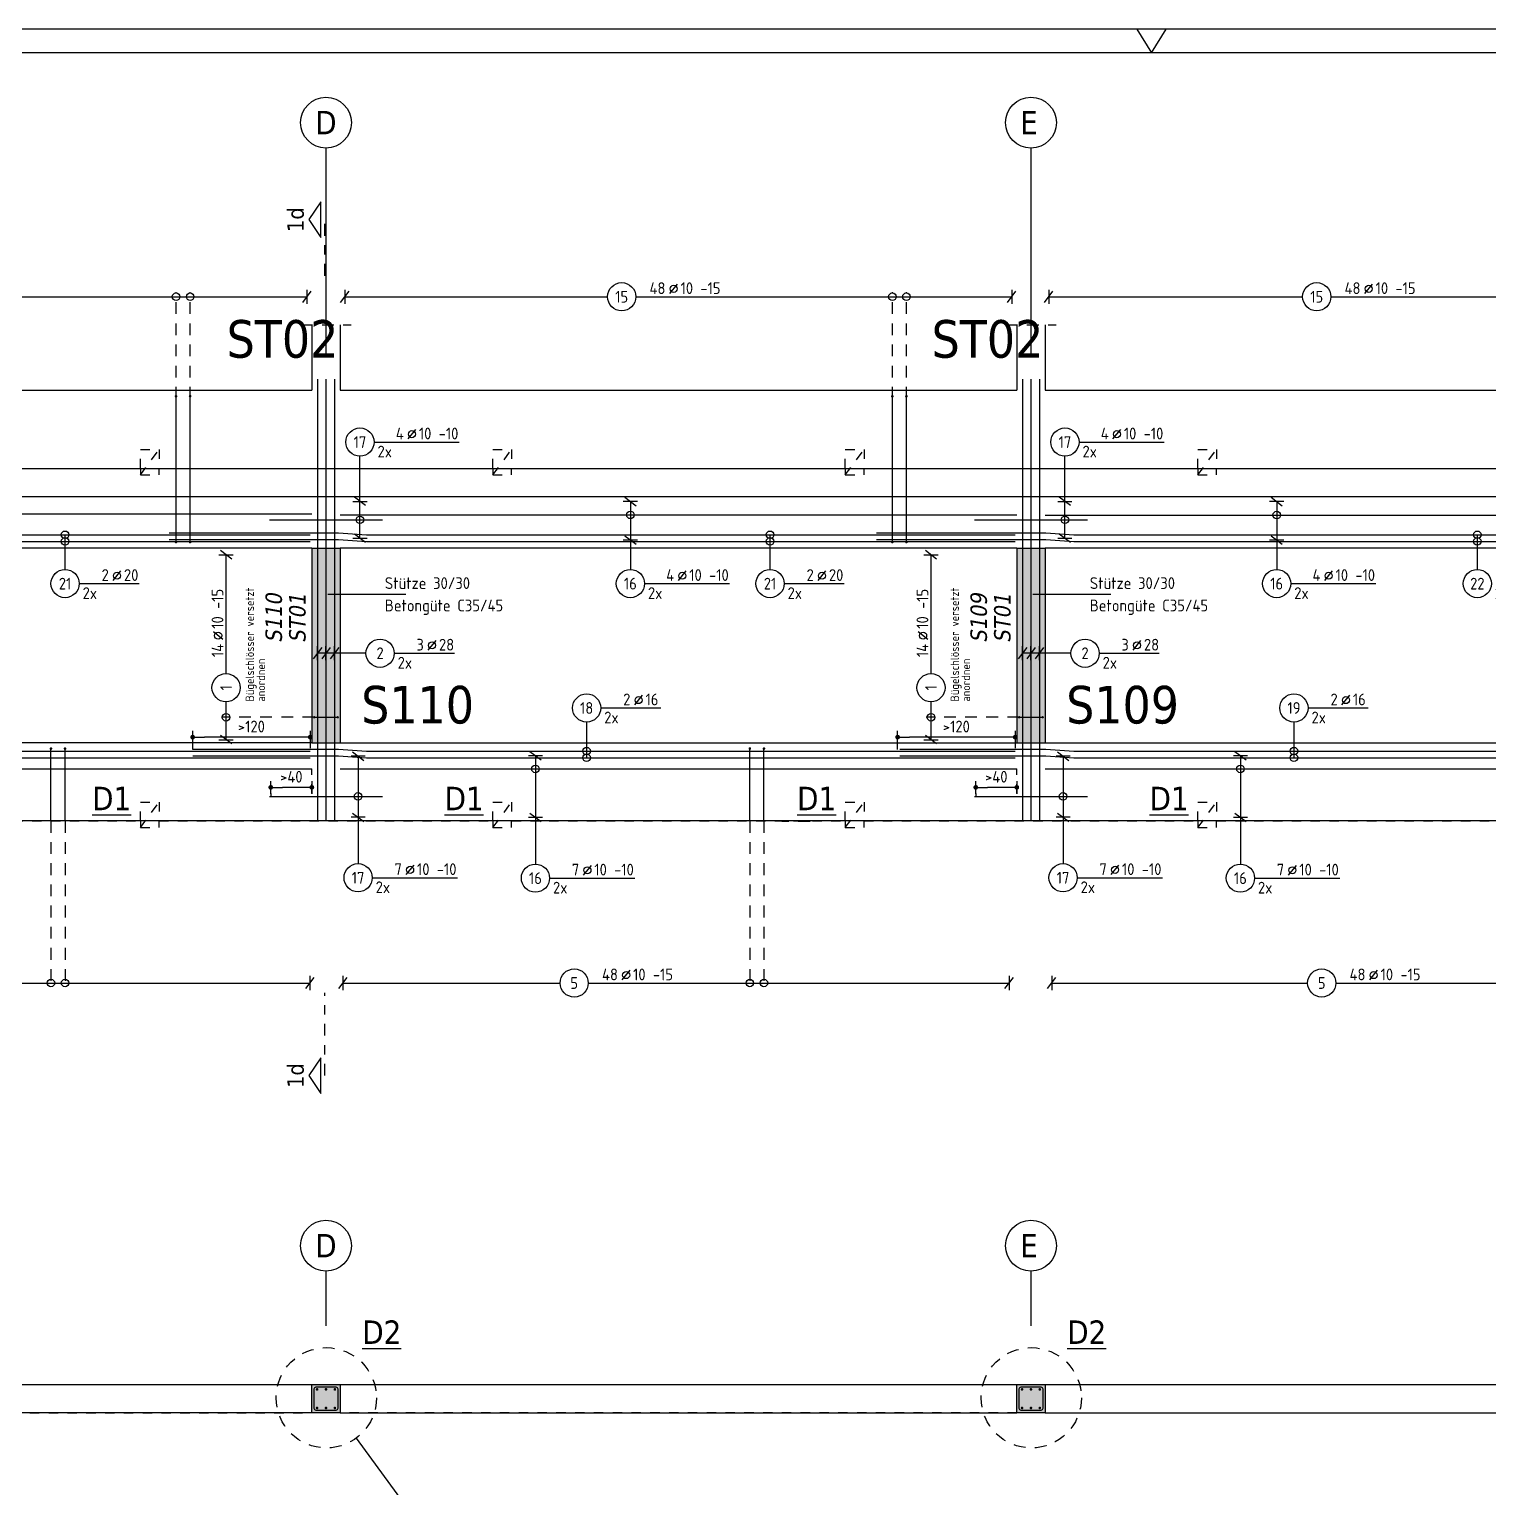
# Model space of a CAD drawing. Extents: x 40 to 135.7, y -30.7 to 15.6.
# Drawn here: x 57.74 to 73.27, y -4.82 to 10.69 of the extents above; entities that cross this region are included whole.
import ezdxf
from ezdxf.enums import TextEntityAlignment as Align

# ---------------------------------------------------------------- set-up
doc = ezdxf.new("R2010")
doc.units = 0
doc.header["$LTSCALE"] = 0.5
for name, pattern in [('AUSGEZOGEN', [1000.01, 1000, 0.01]), ('DASHDOTSMALL', [1.05, 0.5, -0.25, 0.05, -0.25]), ('DOT', [0.175, 0.05, -0.125]), ('HIDDEN', [0.375, 0.25, -0.125]), ('HIDDEN4', [0.12, 0.02, -0.1]), ('PUNKT', [0.175, 0.05, -0.125]), ('STRICHPUNKT2', [0.55, 0.25, -0.125, 0.05, -0.125]), ('VERDECKT', [0.375, 0.25, -0.125])]:
    doc.linetypes.add(name, pattern=pattern)
for name, color, linetype in [('ACHSEN', 7, 'Continuous'), ('AFU', 7, 'Continuous'), ('BETON', 7, 'Continuous'), ('Brüstung EG', 7, 'Continuous'), ('DETAIL', 7, 'Continuous'), ('DRUEBER', 7, 'Continuous'), ('EG', 7, 'Continuous'), ('grau_dunkel', 7, 'Continuous'), ('grau_mittel', 7, 'Continuous'), ('HILFE', 7, 'Continuous'), ('MASSE', 7, 'Continuous'), ('OBJEKT', 7, 'Continuous'), ('RAHMEN', 7, 'Continuous'), ('RND', 7, 'Continuous'), ('SCHNITTE', 7, 'Continuous'), ('SFP_Achsen', 7, 'Continuous'), ('TEXT', 7, 'Continuous'), ('VERDECKT', 7, 'Continuous')]:
    doc.layers.add(name, color=color, linetype=linetype)
doc.layers.add('NOPLOT', color=7, linetype='Continuous', plot=False)
doc.styles.add('helv', font='tahoma.ttf')
doc.styles.add('txt', font='isocp.shx')
doc.linetypes.add('AFU_50K', pattern='A,0.15,["/",Standard,S=0.2,R=0,X=-0.01,Y=-0.1],0.07,["/",Standard,S=0.2,R=0,X=-0.01,Y=-0.1],0.15', length=0.37)
doc.linetypes.add('AFU_50L', pattern='A,0.75,["/",Standard,S=0.2,R=0,X=-0.01,Y=-0.1],0.07,["/",Standard,S=0.2,R=0,X=-0.01,Y=-0.1],0.75', length=1.57)
doc.dimstyles.new('DOT_I', dxfattribs={"dimscale": 0.5, "dimtxt": 0.25, "dimasz": 0.25, "dimexe": 0.1, "dimexo": 0.3, "dimgap": 0.1, "dimtad": 1, "dimdec": 3, "dimzin": 3, "dimtxsty": 'txt', "dimblk": 'DOT', "dimblk1": 'DOT', "dimblk2": 'DOT', "dimsah": 1, "dimcen": 0.1, "dimse1": 1, "dimse2": 1, "dimazin": 0, "dimtfac": 1, "dimtdec": 4, "dimtix": 1, "dimtmove": 2, "dimatfit": 3, "dimfxl": 0, "dimtvp": 1, "dimtolj": 1, "dimtzin": 0, "dimarcsym": 0})

# ---------------------------------------------------------------- blocks, each defined once
blk = doc.blocks.new('A1-57-0')
at = {"layer": 'RAHMEN'}
blk.add_line((137.9, 59.4), (0, 59.4), dxfattribs=at)
at = {"layer": 'RAHMEN', "color": 7, "linetype": 'Continuous'}
for p, q in [((59.14, 59.4), (59.45, 58.9)), ((59.45, 58.9), (59.76, 59.4))]:
    blk.add_line(p, q, dxfattribs=at)
at = {"layer": 'RAHMEN', "color": 5}
blk.add_line((137.4, 58.9), (2, 58.9), dxfattribs=at)
blk = doc.blocks.new('lei_gre')
at = {"layer": 'RND', "color": 7, "linetype": 'Continuous'}
for p, q in [((-0.09, -0.12), (0.09, 0.12)), ((0, 0.15), (0, -0.15))]:
    blk.add_line(p, q, dxfattribs=at)
blk = doc.blocks.new('RND_LEI')
at = {"layer": 'RND', "color": 7, "linetype": 'Continuous'}
blk.add_line((1.022, 0.066), (1.19, 0.27), dxfattribs=at)
for centre, radius in [((0, 0), 0.3), ((1.106, 0.168), 0.075)]:
    blk.add_circle(centre, radius, dxfattribs=at)
at = {"layer": 'RND', "color": 7, "linetype": 'Continuous', "style": 'txt'}
blk.add_attdef('POSL', text='', height=0.25, dxfattribs=at).set_placement((0, 0), align=Align.MIDDLE)
blk.add_attdef('ANZ', text='', height=0.25, dxfattribs=at).set_placement((0.931, 0.057), align=Align.RIGHT)
for tag, p in [('DUM', (1.253, 0.057)), ('ABSTD', (1.674, 0.057)), ('POSTXT', (0.374, -0.327))]:
    blk.add_attdef(tag, p, '', height=0.25, dxfattribs=at)
blk = doc.blocks.new('DOT')
at = {"layer": 'MASSE', "color": 7, "linetype": 'Continuous'}
for p, q in [((0, 0), (-1, 0)), ((0, 0.54), (0, -0.54))]:
    blk.add_line(p, q, dxfattribs=at)
at = {"layer": 'MASSE', "color": 7, "linetype": 'Continuous', "const_width": 0.2}
blk.add_lwpolyline([(-0.1, 0, 1), (0.1, 0, 1)], format="xyb", close=True, dxfattribs=at)
blk = doc.blocks.new('*D40')
at = {"layer": 'DEFPOINTS', "color": 0, "linetype": 'AUSGEZOGEN', "transparency": 16777216}
for p in [(60.311, 2.627), (60.311, 2.627), (60.748, 2.627)]:
    blk.add_point(p, dxfattribs=at)
at = {"layer": 'MASSE', "color": 0, "linetype": 'AUSGEZOGEN', "lineweight": -2, "transparency": 16777216}
blk.add_line((60.623, 2.627), (60.436, 2.627), dxfattribs=at)
at = {"layer": 'MASSE', "color": 0, "linetype": 'AUSGEZOGEN', "lineweight": -2, "transparency": 16777216, "xscale": 0.125, "yscale": 0.125, "zscale": 0.125, "rotation": 180}
blk.add_blockref('DOT', (60.311, 2.627), dxfattribs=at)
at = {"layer": 'MASSE', "color": 0, "linetype": 'AUSGEZOGEN', "lineweight": -2, "transparency": 16777216, "xscale": 0.125, "yscale": 0.125, "zscale": 0.125}
blk.add_blockref('DOT', (60.748, 2.627), dxfattribs=at)
at = {"layer": 'MASSE', "color": 0, "linetype": 'AUSGEZOGEN', "transparency": 16777216, "insert": (60.53, 2.74), "char_height": 0.125, "attachment_point": 5, "style": 'txt'}
blk.add_mtext('\\A1;>40', dxfattribs=at)
blk = doc.blocks.new('*D41')
at = {"layer": 'DEFPOINTS', "color": 0, "linetype": 'AUSGEZOGEN', "transparency": 16777216}
for p in [(67.811, 2.627), (67.811, 2.627), (68.248, 2.627)]:
    blk.add_point(p, dxfattribs=at)
at = {"layer": 'MASSE', "color": 0, "linetype": 'AUSGEZOGEN', "lineweight": -2, "transparency": 16777216}
blk.add_line((68.123, 2.627), (67.936, 2.627), dxfattribs=at)
at = {"layer": 'MASSE', "color": 0, "linetype": 'AUSGEZOGEN', "lineweight": -2, "transparency": 16777216, "xscale": 0.125, "yscale": 0.125, "zscale": 0.125, "rotation": 180}
blk.add_blockref('DOT', (67.811, 2.627), dxfattribs=at)
at = {"layer": 'MASSE', "color": 0, "linetype": 'AUSGEZOGEN', "lineweight": -2, "transparency": 16777216, "xscale": 0.125, "yscale": 0.125, "zscale": 0.125}
blk.add_blockref('DOT', (68.248, 2.627), dxfattribs=at)
at = {"layer": 'MASSE', "color": 0, "linetype": 'AUSGEZOGEN', "transparency": 16777216, "insert": (68.03, 2.74), "char_height": 0.125, "attachment_point": 5, "style": 'txt'}
blk.add_mtext('\\A1;>40', dxfattribs=at)
blk = doc.blocks.new('*D47')
at = {"layer": 'DEFPOINTS', "color": 0, "linetype": 'AUSGEZOGEN', "transparency": 16777216}
for p in [(59.48, 3.161), (59.48, 3.161), (60.73, 3.165)]:
    blk.add_point(p, dxfattribs=at)
at = {"layer": 'MASSE', "color": 0, "linetype": 'AUSGEZOGEN', "lineweight": -2, "transparency": 16777216}
blk.add_line((60.605, 3.161), (59.605, 3.161), dxfattribs=at)
at = {"layer": 'MASSE', "color": 0, "linetype": 'AUSGEZOGEN', "lineweight": -2, "transparency": 16777216, "xscale": 0.125, "yscale": 0.125, "zscale": 0.125, "rotation": 180}
blk.add_blockref('DOT', (59.48, 3.161), dxfattribs=at)
at = {"layer": 'MASSE', "color": 0, "linetype": 'AUSGEZOGEN', "lineweight": -2, "transparency": 16777216, "xscale": 0.125, "yscale": 0.125, "zscale": 0.125}
blk.add_blockref('DOT', (60.73, 3.161), dxfattribs=at)
at = {"layer": 'MASSE', "color": 0, "linetype": 'AUSGEZOGEN', "transparency": 16777216, "insert": (60.105, 3.274), "char_height": 0.125, "attachment_point": 5, "style": 'txt'}
blk.add_mtext('\\A1;>120', dxfattribs=at)
blk = doc.blocks.new('*D48')
at = {"layer": 'DEFPOINTS', "color": 0, "linetype": 'AUSGEZOGEN', "transparency": 16777216}
for p in [(66.98, 3.161), (66.98, 3.161), (68.23, 3.165)]:
    blk.add_point(p, dxfattribs=at)
at = {"layer": 'MASSE', "color": 0, "linetype": 'AUSGEZOGEN', "lineweight": -2, "transparency": 16777216}
blk.add_line((68.105, 3.161), (67.105, 3.161), dxfattribs=at)
at = {"layer": 'MASSE', "color": 0, "linetype": 'AUSGEZOGEN', "lineweight": -2, "transparency": 16777216, "xscale": 0.125, "yscale": 0.125, "zscale": 0.125, "rotation": 180}
blk.add_blockref('DOT', (66.98, 3.161), dxfattribs=at)
at = {"layer": 'MASSE', "color": 0, "linetype": 'AUSGEZOGEN', "lineweight": -2, "transparency": 16777216, "xscale": 0.125, "yscale": 0.125, "zscale": 0.125}
blk.add_blockref('DOT', (68.23, 3.161), dxfattribs=at)
at = {"layer": 'MASSE', "color": 0, "linetype": 'AUSGEZOGEN', "transparency": 16777216, "insert": (67.605, 3.274), "char_height": 0.125, "attachment_point": 5, "style": 'txt'}
blk.add_mtext('\\A1;>120', dxfattribs=at)
blk = doc.blocks.new('SCHN-2')
at = {"layer": 'SCHNITTE', "color": 6, "linetype": 'Continuous'}
blk.add_lwpolyline([(0.378, 0.088), (0, 0.34), (-0.378, 0.088)], close=True, dxfattribs=at)
at = {"layer": 'SCHNITTE', "color": 1, "linetype": 'DASHDOTSMALL', "style": 'helv'}
blk.add_attdef('SCHN-2', text='', height=0.35, dxfattribs=at).set_placement((0, 0.45), align=Align.CENTER)

msp = doc.modelspace()

# ---------------------------------------------------------------- hatches: boundary and pattern name
at = {"layer": 'EG', "linetype": 'AUSGEZOGEN'}
h = msp.add_hatch(dxfattribs=at)
h.set_pattern_fill('DOTS', scale=0.8, double=1)
h.set_pattern_definition([(0, (-35.286567, 336.182984), (0.025, 0.05), [0, -0.05])])
h.paths.add_polyline_path([(53.5484, -4.0236), (53.5484, -3.7236), (53.2484, -3.7236), (53.2484, -4.0236)])
h.paths.add_polyline_path([(60.7484, -3.7236), (60.7484, -4.0236), (61.0484, -4.0236), (61.0484, -3.7236)])
h.paths.add_polyline_path([(68.5484, -4.0236), (68.5484, -3.7236), (68.2484, -3.7236), (68.2484, -4.0236)])
h.paths.add_polyline_path([(43.3734, -4.6035), (43.5334, -4.6035), (43.5334, -4.0236), (47.0234, -4.0236), (47.0234, -4.6035), (47.2734, -4.6035), (47.2734, -4.0236), (49.5234, -4.0236), (49.5234, -4.6035), (49.7734, -4.6035), (49.7734, -3.7236), (43.3734, -3.7236)])
h.paths.add_polyline_path([(81.9984, -4.6035), (82.2984, -4.6035), (82.2984, -3.7236), (75.7734, -3.7236), (75.7734, -4.6035), (76.0234, -4.6035), (76.0234, -4.0236), (78.2734, -4.0236), (78.2734, -4.6035), (78.5234, -4.6035), (78.5234, -4.0236), (81.9984, -4.0236)])
at = {"layer": 'grau_dunkel'}
for points in [[(61.0484, 5.1694), (60.7484, 5.1694), (60.7484, 3.0994), (61.0484, 3.0994)], [(68.5484, 5.1694), (68.2484, 5.1694), (68.2484, 3.0994), (68.5484, 3.0994)]]:
    msp.add_hatch(color=21, dxfattribs=at).paths.add_polyline_path(points)

# ---------------------------------------------------------------- linework, layer by layer
at = {"layer": 'ACHSEN', "color": 140, "linetype": 'AUSGEZOGEN'}
for p, q in [((60.8984, 9.4248), (60.8984, 7.238)), ((68.3984, 9.4248), (68.3984, 7.238)), ((60.8984, -2.5174), (60.8984, -3.0993)), ((68.3984, -2.5174), (68.3984, -3.0993))]:
    msp.add_line(p, q, dxfattribs=at)
at = {"layer": 'AFU', "color": 8, "linetype": 'AFU_50L'}
for p, q in [((47.0234, 6.0194), (78.5234, 6.0194)), ((47.0234, 5.7194), (78.5234, 5.7194)), ((76.0234, 2.2694), (49.5234, 2.2694))]:
    msp.add_line(p, q, dxfattribs=at)
at = {"layer": 'AFU', "color": 8, "linetype": 'AFU_50K'}
for p, q in [((60.7484, 5.1694), (61.0484, 5.1694)), ((68.2484, 5.1694), (68.5484, 5.1694)), ((60.7484, 3.0994), (61.0484, 3.0994)), ((60.7484, 3.0994), (61.0484, 3.0994)), ((68.2484, 3.0994), (68.5484, 3.0994)), ((68.2484, 3.0994), (68.5484, 3.0994))]:
    msp.add_line(p, q, dxfattribs=at)
at = {"layer": 'BETON', "color": 6, "linetype": 'AUSGEZOGEN'}
for p, q in [((60.7484, 7.5439), (60.7484, 6.8494)), ((61.0484, 7.5439), (61.0484, 6.8494)), ((68.2484, 7.5439), (68.2484, 6.8494)), ((68.5484, 7.5439), (68.5484, 6.8494)), ((53.5484, 6.8494), (60.7484, 6.8494)), ((61.0484, 6.8494), (68.2484, 6.8494)), ((68.5484, 6.8494), (75.7734, 6.8494)), ((60.7484, 5.1694), (53.5484, 5.1694)), ((60.7484, 5.1694), (60.7484, 3.0994)), ((61.0484, 5.1694), (61.0484, 3.0994)), ((68.2484, 5.1694), (61.0484, 5.1694)), ((68.2484, 5.1694), (68.2484, 3.0994)), ((68.5484, 5.1694), (68.5484, 3.0994)), ((75.7734, 5.1694), (68.5484, 5.1694)), ((60.7484, 3.0994), (53.5484, 3.0994)), ((61.0484, 3.0994), (68.2484, 3.0994)), ((68.5484, 3.0994), (75.7734, 3.0994))]:
    msp.add_line(p, q, dxfattribs=at)
at = {"layer": 'BETON', "color": 6, "linetype": 'AUSGEZOGEN', "lineweight": -2}
for points in [[(60.7484, -3.7236), (61.0484, -3.7236), (61.0484, -4.0236), (60.7484, -4.0236)], [(68.2484, -3.7236), (68.5484, -3.7236), (68.5484, -4.0236), (68.2484, -4.0236)]]:
    msp.add_lwpolyline(points, close=True, dxfattribs=at)
at = {"layer": 'Brüstung EG', "color": 102, "linetype": 'DOT'}
for p, q in [((53.5484, -3.7236), (60.7484, -3.7236)), ((61.0484, -3.7236), (68.2484, -3.7236)), ((68.5484, -3.7236), (75.7734, -3.7236)), ((53.5484, -4.0236), (60.7484, -4.0236)), ((68.2484, -4.0236), (61.0484, -4.0236)), ((68.5484, -4.0236), (75.7734, -4.0236))]:
    msp.add_line(p, q, dxfattribs=at)
at = {"layer": 'DETAIL', "color": 102, "linetype": 'VERDECKT'}
for centre in [(60.9018, -3.8643), (68.4018, -3.8643)]:
    msp.add_circle(centre, 0.5334, dxfattribs=at)
at = {"layer": 'DRUEBER', "color": 7, "linetype": 'DOT'}
for p, q in [((58.9234, 6.0194), (58.9234, 6.2194)), ((58.9234, 6.2194), (59.1234, 6.2194)), ((58.9234, 5.9494), (59.1234, 6.2194)), ((59.1234, 6.2194), (59.1234, 6.0194)), ((62.6733, 6.0194), (62.6733, 6.2194)), ((62.6733, 6.2194), (62.8733, 6.2194)), ((62.6733, 5.9494), (62.8733, 6.2194)), ((62.8733, 6.2194), (62.8733, 6.0194)), ((66.4234, 6.0194), (66.4234, 6.2194)), ((66.4234, 6.2194), (66.6234, 6.2194)), ((66.4234, 5.9494), (66.6234, 6.2194)), ((66.6234, 6.2194), (66.6234, 6.0194)), ((70.1734, 6.0194), (70.1734, 6.2194)), ((70.1734, 6.2194), (70.3734, 6.2194)), ((70.1734, 5.9494), (70.3734, 6.2194)), ((70.3734, 6.2194), (70.3734, 6.0194)), ((58.9234, 6.0194), (58.9234, 5.9494)), ((58.9234, 5.9494), (59.1234, 5.9494)), ((59.1234, 5.9494), (59.1234, 6.0194)), ((62.6733, 6.0194), (62.6733, 5.9494)), ((62.6733, 5.9494), (62.8733, 5.9494)), ((62.8733, 5.9494), (62.8733, 6.0194)), ((66.4234, 6.0194), (66.4234, 5.9494)), ((66.4234, 5.9494), (66.6234, 5.9494)), ((66.6234, 5.9494), (66.6234, 6.0194)), ((70.1734, 6.0194), (70.1734, 5.9494)), ((70.1734, 5.9494), (70.3734, 5.9494)), ((70.3734, 5.9494), (70.3734, 6.0194)), ((58.9234, 2.2694), (58.9234, 2.4694)), ((58.9234, 2.4694), (59.1234, 2.4694)), ((58.9234, 2.1994), (59.1234, 2.4694)), ((59.1234, 2.4694), (59.1234, 2.2694)), ((62.6733, 2.2694), (62.6733, 2.4694)), ((62.6733, 2.4694), (62.8733, 2.4694)), ((62.6733, 2.1994), (62.8733, 2.4694)), ((62.8733, 2.4694), (62.8733, 2.2694)), ((66.4234, 2.2694), (66.4234, 2.4694)), ((66.4234, 2.4694), (66.6234, 2.4694)), ((66.4234, 2.1994), (66.6234, 2.4694)), ((66.6234, 2.4694), (66.6234, 2.2694)), ((70.1734, 2.2694), (70.1734, 2.4694)), ((70.1734, 2.4694), (70.3734, 2.4694)), ((70.1734, 2.1994), (70.3734, 2.4694)), ((70.3734, 2.4694), (70.3734, 2.2694)), ((58.9234, 2.2694), (58.9234, 2.1994)), ((58.9234, 2.1994), (59.1234, 2.1994)), ((59.1234, 2.1994), (59.1234, 2.2694)), ((62.6733, 2.2694), (62.6733, 2.1994)), ((62.6733, 2.1994), (62.8733, 2.1994)), ((62.8733, 2.1994), (62.8733, 2.2694)), ((66.4234, 2.2694), (66.4234, 2.1994)), ((66.4234, 2.1994), (66.6234, 2.1994)), ((66.6234, 2.1994), (66.6234, 2.2694)), ((70.1734, 2.2694), (70.1734, 2.1994)), ((70.1734, 2.1994), (70.3734, 2.1994)), ((70.3734, 2.1994), (70.3734, 2.2694))]:
    msp.add_line(p, q, dxfattribs=at)
at = {"layer": 'DRUEBER', "color": 7, "linetype": 'PUNKT'}
for p, q in [((55.3734, 2.2694), (58.9234, 2.2694)), ((59.1234, 2.2694), (62.6733, 2.2694)), ((62.8733, 2.2694), (66.4234, 2.2694)), ((66.6234, 2.2694), (70.1734, 2.2694)), ((70.3734, 2.2694), (73.9234, 2.2694))]:
    msp.add_line(p, q, dxfattribs=at)
at = {"layer": 'DRUEBER', "color": 7, "linetype": 'PUNKT', "lineweight": -2}
for points in [[(60.7484, -3.7236), (61.0484, -3.7236), (61.0484, -4.0236), (60.7484, -4.0236)], [(68.2484, -3.7236), (68.5484, -3.7236), (68.5484, -4.0236), (68.2484, -4.0236)]]:
    msp.add_lwpolyline(points, close=True, dxfattribs=at)
at = {"layer": 'grau_mittel', "color": 61, "linetype": 'AUSGEZOGEN'}
for points in [[(60.7484, -3.7236), (61.0484, -3.7236), (60.7484, -4.0236), (61.0484, -4.0236)], [(68.2484, -3.7236), (68.5484, -3.7236), (68.2484, -4.0236), (68.5484, -4.0236)]]:
    msp.add_solid(points, dxfattribs=at)
at = {"layer": 'HILFE', "color": 102, "linetype": 'HIDDEN'}
for p, q in [((60.6311, 7.5439), (61.1674, 7.5439)), ((68.1311, 7.5439), (68.6674, 7.5439))]:
    msp.add_line(p, q, dxfattribs=at)
at = {"layer": 'HILFE', "color": 102, "linetype": 'AUSGEZOGEN'}
for p, q in [((61.7469, 4.679), (60.9183, 4.679)), ((61.7469, 4.679), (60.9183, 4.679)), ((69.2469, 4.679), (68.4183, 4.679)), ((69.2469, 4.679), (68.4183, 4.679))]:
    msp.add_line(p, q, dxfattribs=at)
at = {"layer": 'MASSE', "color": 7, "linetype": 'HIDDEN4'}
for p, q in [((59.48, 3.0312), (59.48, 3.0936)), ((60.73, 3.0994), (60.73, 3.0424)), ((66.98, 3.0312), (66.98, 3.0936)), ((68.23, 3.0994), (68.23, 3.0424)), ((60.7484, 2.56), (60.7484, 2.8224)), ((68.2484, 2.56), (68.2484, 2.8224)), ((60.3109, 2.56), (60.3109, 2.531)), ((67.8109, 2.56), (67.8109, 2.531))]:
    msp.add_line(p, q, dxfattribs=at)
at = {"layer": 'OBJEKT', "color": 7, "linetype": 'AUSGEZOGEN'}
for p, q in [((53.5484, -3.7236), (60.7484, -3.7236)), ((61.0484, -3.7236), (68.2484, -3.7236)), ((68.5484, -3.7236), (75.7734, -3.7236)), ((60.7484, -4.0236), (53.5484, -4.0236)), ((61.0484, -4.0236), (68.2484, -4.0236)), ((68.5484, -4.0236), (75.7734, -4.0236))]:
    msp.add_line(p, q, dxfattribs=at)
at = {"layer": 'RND', "color": 7, "linetype": 'AUSGEZOGEN'}
for p, q in [((56.105, 7.8442), (60.6955, 7.8442)), ((61.0994, 7.8442), (63.8943, 7.8442)), ((64.1943, 7.8442), (68.1943, 7.8442)), ((68.5869, 7.8442), (71.2888, 7.8442)), ((71.5888, 7.8442), (75.7054, 7.8442)), ((61.41, 6.2988), (62.3163, 6.2988)), ((68.91, 6.2988), (69.8163, 6.2988)), ((61.26, 5.6684), (61.26, 6.1488)), ((68.76, 5.6684), (68.76, 6.1488)), ((61.26, 5.276), (61.26, 5.6684)), ((64.1366, 5.6673), (64.1366, 5.2568)), ((68.76, 5.276), (68.76, 5.6684)), ((71.0126, 5.6673), (71.0126, 5.2568)), ((64.1366, 5.2568), (64.1366, 4.9434)), ((71.0126, 5.2568), (71.0126, 4.9434)), ((59.8351, 3.8371), (59.8351, 5.0993)), ((67.3351, 3.8371), (67.3351, 5.0993)), ((58.2724, 4.7934), (58.9124, 4.7934)), ((64.2866, 4.7934), (65.1929, 4.7934)), ((65.7724, 4.7934), (66.4124, 4.7934)), ((71.1626, 4.7934), (72.0689, 4.7934)), ((61.624, 4.053), (62.264, 4.053)), ((69.124, 4.053), (69.764, 4.053)), ((59.8351, 3.1333), (59.8351, 3.5371)), ((63.8215, 3.471), (64.4615, 3.471)), ((67.3351, 3.1333), (67.3351, 3.5371)), ((71.3465, 3.471), (71.9865, 3.471)), ((61.2401, 2.9591), (61.2401, 2.3092)), ((63.1268, 2.9631), (63.1268, 2.3082)), ((68.7401, 2.9591), (68.7401, 2.3092)), ((70.6268, 2.9631), (70.6268, 2.3082)), ((61.2401, 2.3092), (61.2401, 1.8159)), ((63.1268, 2.3082), (63.1268, 1.8115)), ((68.7401, 2.3092), (68.7401, 1.8159)), ((70.6268, 2.3082), (70.6268, 1.8115)), ((61.3901, 1.6659), (62.2963, 1.6659)), ((63.2768, 1.6615), (64.1831, 1.6615)), ((68.8901, 1.6659), (69.7963, 1.6659)), ((70.7768, 1.6615), (71.6831, 1.6615)), ((56.2677, 0.5466), (60.7272, 0.5466)), ((61.0793, 0.5466), (63.3889, 0.5466)), ((63.6889, 0.5466), (68.1672, 0.5466)), ((68.6198, 0.5466), (71.3418, 0.5466)), ((71.6418, 0.5466), (75.7349, 0.5466)), ((61.2177, -4.2942), (63.3051, -7.1346))]:
    msp.add_line(p, q, dxfattribs=at)
at = {"layer": 'RND', "color": 102, "linetype": 'VERDECKT'}
for p, q in [((59.3031, 6.5357), (59.3031, 7.8942)), ((59.4531, 6.5357), (59.4531, 7.8942)), ((66.9239, 6.5357), (66.9239, 7.8942)), ((67.0739, 6.5357), (67.0739, 7.8942)), ((60.7734, 3.372), (59.7851, 3.372)), ((68.2734, 3.372), (67.2851, 3.372)), ((57.9726, 2.2694), (57.9726, 0.4966)), ((58.1226, 2.2694), (58.1226, 0.4966)), ((65.4077, 2.2694), (65.4077, 0.4966)), ((65.5577, 2.2694), (65.5577, 0.4966))]:
    msp.add_line(p, q, dxfattribs=at)
at = {"layer": 'RND', "color": 102, "linetype": 'AUSGEZOGEN'}
for p, q in [((58.1224, 4.9434), (58.1224, 5.313)), ((65.6224, 4.9434), (65.6224, 5.313)), ((73.1474, 4.9434), (73.1474, 5.313)), ((61.324, 4.053), (60.8084, 4.053)), ((68.824, 4.053), (68.3084, 4.053)), ((63.6715, 3.321), (63.6715, 2.9424)), ((71.1965, 3.321), (71.1965, 2.9424))]:
    msp.add_line(p, q, dxfattribs=at)
at = {"layer": 'RND', "color": 1, "linetype": 'AUSGEZOGEN'}
for points in [[(60.8084, 6.9694), (60.8084, 2.2694)], [(60.8984, 6.9694), (60.8984, 2.2694)], [(60.9884, 6.9694), (60.9884, 2.2694)], [(68.3084, 6.9694), (68.3084, 2.2694)], [(68.3984, 6.9694), (68.3984, 2.2694)], [(68.4884, 6.9694), (68.4884, 2.2694)], [(59.3031, 5.2357), (59.3031, 6.7857)], [(59.4531, 5.2357), (59.4531, 6.7857)], [(66.9239, 5.2357), (66.9239, 6.7857)], [(67.0739, 5.2357), (67.0739, 6.7857)], [(59.3031, 5.2357), (59.3031, 6.5357)], [(59.4531, 5.2357), (59.4531, 6.5357)], [(66.9239, 5.2357), (66.9239, 6.5357)], [(67.0739, 5.2357), (67.0739, 6.5357)], [(53.5484, 5.5373), (60.7484, 5.5373)], [(60.2984, 5.4716), (61.4984, 5.4716)], [(60.2984, 5.4716), (61.4984, 5.4716)], [(61.0484, 5.5245), (68.2484, 5.5245)], [(67.7984, 5.4716), (68.9984, 5.4716)], [(67.7984, 5.4716), (68.9984, 5.4716)], [(68.5484, 5.5228), (75.7484, 5.5228)], [(51.73, 5.333), (53.53, 5.333), (53.83, 5.313), (60.73, 5.313)], [(59.23, 5.333), (61.03, 5.333), (61.33, 5.313), (68.23, 5.313)], [(66.755, 5.333), (68.555, 5.333), (68.855, 5.313), (76.805, 5.313)], [(51.73, 5.263), (53.53, 5.263), (53.83, 5.243), (60.73, 5.243)], [(59.23, 5.263), (61.03, 5.263), (61.33, 5.243), (68.23, 5.243)], [(66.755, 5.263), (68.555, 5.263), (68.855, 5.243), (76.805, 5.243)], [(60.7734, 3.372), (61.0234, 3.372)], [(68.2734, 3.372), (68.5234, 3.372)], [(51.98, 3.0324), (53.53, 3.0324), (53.83, 3.0124), (60.73, 3.0124)], [(51.98, 2.9624), (53.53, 2.9624), (53.83, 2.9424), (60.73, 2.9424)], [(57.9726, 2.2694), (57.9726, 3.0394)], [(58.1226, 2.2694), (58.1226, 3.0394)], [(59.48, 3.0324), (61.03, 3.0324), (61.33, 3.0124), (68.23, 3.0124)], [(59.48, 2.9624), (61.03, 2.9624), (61.33, 2.9424), (68.23, 2.9424)], [(65.4077, 2.2694), (65.4077, 3.0394)], [(65.5577, 2.2694), (65.5577, 3.0394)], [(67.005, 3.0324), (68.555, 3.0324), (68.855, 3.0124), (76.655, 3.0124)], [(67.005, 2.9624), (68.555, 2.9624), (68.855, 2.9424), (76.655, 2.9424)], [(53.5484, 2.8224), (60.7484, 2.8224)], [(61.0484, 2.8224), (68.2484, 2.8224)], [(68.5484, 2.8224), (75.7484, 2.8224)], [(60.2984, 2.531), (61.4984, 2.531)], [(67.7984, 2.531), (68.9984, 2.531)]]:
    msp.add_lwpolyline(points, dxfattribs=at)
at = {"layer": 'RND', "color": 7, "linetype": 'AUSGEZOGEN'}
for points, const_width in [([(59.2961, 6.7857, 1), (59.3101, 6.7857, 1)], 0.014), ([(59.4461, 6.7857, 1), (59.4601, 6.7857, 1)], 0.014), ([(66.9169, 6.7857, 1), (66.9309, 6.7857, 1)], 0.014), ([(67.0669, 6.7857, 1), (67.0809, 6.7857, 1)], 0.014), ([(59.2961, 5.2357, 1), (59.3101, 5.2357, 1)], 0.014), ([(59.4461, 5.2357, 1), (59.4601, 5.2357, 1)], 0.014), ([(66.9169, 5.2357, 1), (66.9309, 5.2357, 1)], 0.014), ([(67.0669, 5.2357, 1), (67.0809, 5.2357, 1)], 0.014), ([(60.7671, 3.372, 1), (60.7796, 3.372, 1)], 0.0125), ([(61.0171, 3.372, 1), (61.0296, 3.372, 1)], 0.0125), ([(68.2671, 3.372, 1), (68.2796, 3.372, 1)], 0.0125), ([(68.5171, 3.372, 1), (68.5296, 3.372, 1)], 0.0125), ([(57.9656, 3.0394, 1), (57.9796, 3.0394, 1)], 0.014), ([(58.1156, 3.0394, 1), (58.1296, 3.0394, 1)], 0.014), ([(65.4007, 3.0394, 1), (65.4147, 3.0394, 1)], 0.014), ([(65.5507, 3.0394, 1), (65.5647, 3.0394, 1)], 0.014), ([(60.7971, -3.7746, 1), (60.8111, -3.7746, 1)], 0.014), ([(60.8914, -3.7746, 1), (60.9054, -3.7746, 1)], 0.014), ([(60.9856, -3.7746, 1), (60.9996, -3.7746, 1)], 0.014), ([(68.2971, -3.7746, 1), (68.3111, -3.7746, 1)], 0.014), ([(68.3914, -3.7746, 1), (68.4054, -3.7746, 1)], 0.014), ([(68.4856, -3.7746, 1), (68.4996, -3.7746, 1)], 0.014), ([(60.7971, -3.9726, 1), (60.8111, -3.9726, 1)], 0.014), ([(60.8914, -3.9726, 1), (60.9054, -3.9726, 1)], 0.014), ([(60.9856, -3.9726, 1), (60.9996, -3.9726, 1)], 0.014), ([(68.2971, -3.9726, 1), (68.3111, -3.9726, 1)], 0.014), ([(68.3914, -3.9726, 1), (68.4054, -3.9726, 1)], 0.014), ([(68.4856, -3.9726, 1), (68.4996, -3.9726, 1)], 0.014)]:
    msp.add_lwpolyline(points, format="xyb", close=True, dxfattribs=dict(at, const_width=const_width))
at = {"layer": 'RND', "color": 1, "linetype": 'AUSGEZOGEN', "lineweight": -2}
for points in [[(60.7934, -3.7486), (61.0034, -3.7486, -0.4142136), (61.0234, -3.7686), (61.0234, -3.9786, -0.4142136), (61.0034, -3.9986), (60.7934, -3.9986, -0.4142136), (60.7734, -3.9786), (60.7734, -3.7686, -0.4142136)], [(68.2934, -3.7486), (68.5034, -3.7486, -0.4142136), (68.5234, -3.7686), (68.5234, -3.9786, -0.4142136), (68.5034, -3.9986), (68.2934, -3.9986, -0.4142136), (68.2734, -3.9786), (68.2734, -3.7686, -0.4142136)]]:
    msp.add_lwpolyline(points, format="xyb", close=True, dxfattribs=at)
at = {"layer": 'RND', "color": 7, "linetype": 'AUSGEZOGEN'}
for centre in [(59.3031, 7.8442), (59.4531, 7.8442), (66.9239, 7.8442), (67.0739, 7.8442), (61.26, 5.4716), (64.1366, 5.5245), (68.76, 5.4716), (71.0126, 5.5228), (58.1224, 5.313), (58.1224, 5.243), (65.6224, 5.313), (65.6224, 5.243), (73.1474, 5.313), (73.1474, 5.243), (59.8351, 3.372), (67.3351, 3.372), (63.6715, 3.0124), (63.6715, 2.9424), (71.1965, 3.0124), (71.1965, 2.9424), (63.1268, 2.8224), (70.6268, 2.8224), (61.2401, 2.531), (68.7401, 2.531), (57.9726, 0.5466), (58.1226, 0.5466), (65.4077, 0.5466), (65.5577, 0.5466)]:
    msp.add_circle(centre, 0.04, dxfattribs=at)
at = {"layer": 'SCHNITTE', "color": 6, "linetype": 'STRICHPUNKT2'}
for p, q in [((60.8871, 8.0678), (60.8871, 8.664)), ((60.8871, -0.4381), (60.8871, 0.4411))]:
    msp.add_line(p, q, dxfattribs=at)
at = {"layer": 'SFP_Achsen', "color": 7, "linetype": 'AUSGEZOGEN'}
for centre in [(60.8984, 9.6953), (68.3984, 9.6953), (60.8984, -2.247), (68.3984, -2.247)]:
    msp.add_circle(centre, 0.2705, dxfattribs=at)
at = {"layer": 'VERDECKT', "color": 7, "linetype": 'HIDDEN'}
msp.add_line((66.0484, 2.2644), (65.7484, 2.2644), dxfattribs=at)

# ---------------------------------------------------------------- block references
at = {"layer": 'RAHMEN', "color": 7, "linetype": 'AUSGEZOGEN', "xscale": 0.5, "yscale": 0.5, "zscale": 0.5}
msp.add_blockref('A1-57-0', (39.9553, -19.0109), dxfattribs=at)
at = {"layer": 'RND', "color": 7, "linetype": 'AUSGEZOGEN', "xscale": 0.5, "yscale": 0.5, "zscale": 0.5}
for p, values in [((64.0443, 7.8442), {'POSL': '15', 'DUM': '10', 'ANZ': '48', 'ABSTD': '-15'}), ((71.4388, 7.8442), {'POSL': '15', 'DUM': '10', 'ANZ': '48', 'ABSTD': '-15'}), ((61.26, 6.2988), {'POSL': '17', 'DUM': '10', 'ANZ': '4', 'ABSTD': '-10', 'POSTXT': '2x'}), ((68.76, 6.2988), {'POSL': '17', 'DUM': '10', 'ANZ': '4', 'ABSTD': '-10', 'POSTXT': '2x'}), ((58.1224, 4.7934), {'POSL': '21', 'DUM': '20', 'ANZ': '2', 'POSTXT': '2x'}), ((64.1366, 4.7934), {'POSL': '16', 'DUM': '10', 'ANZ': '4', 'ABSTD': '-10', 'POSTXT': '2x'}), ((65.6224, 4.7934), {'POSL': '21', 'DUM': '20', 'ANZ': '2', 'POSTXT': '2x'}), ((71.0126, 4.7934), {'POSL': '16', 'DUM': '10', 'ANZ': '4', 'ABSTD': '-10', 'POSTXT': '2x'}), ((73.1474, 4.7934), {'POSL': '22', 'DUM': '20', 'ANZ': '2', 'POSTXT': '2x'}), ((61.474, 4.053), {'POSL': '2', 'DUM': '28', 'ANZ': '3', 'POSTXT': '2x'}), ((68.974, 4.053), {'POSL': '2', 'DUM': '28', 'ANZ': '3', 'POSTXT': '2x'}), ((63.6715, 3.471), {'POSL': '18', 'DUM': '16', 'ANZ': '2', 'POSTXT': '2x'}), ((71.1965, 3.471), {'POSL': '19', 'DUM': '16', 'ANZ': '2', 'POSTXT': '2x'}), ((61.2401, 1.6659), {'POSL': '17', 'DUM': '10', 'ANZ': '7', 'ABSTD': '-10', 'POSTXT': '2x'}), ((63.1268, 1.6615), {'POSL': '16', 'DUM': '10', 'ANZ': '7', 'ABSTD': '-10', 'POSTXT': '2x'}), ((68.7401, 1.6659), {'POSL': '17', 'DUM': '10', 'ANZ': '7', 'ABSTD': '-10', 'POSTXT': '2x'}), ((70.6268, 1.6615), {'POSL': '16', 'DUM': '10', 'ANZ': '7', 'ABSTD': '-10', 'POSTXT': '2x'}), ((63.5389, 0.5466), {'POSL': '5', 'DUM': '10', 'ANZ': '48', 'ABSTD': '-15'}), ((71.4918, 0.5466), {'POSL': '5', 'DUM': '10', 'ANZ': '48', 'ABSTD': '-15'})]:
    msp.add_blockref('RND_LEI', p, dxfattribs=at).add_auto_attribs(values)
for p in [(60.6955, 7.8442), (61.0994, 7.8442), (68.1943, 7.8442), (68.5869, 7.8442), (60.7272, 0.5466), (61.0793, 0.5466), (68.1672, 0.5466), (68.6198, 0.5466)]:
    msp.add_blockref('lei_gre', p, dxfattribs=at)
for p, rotation in [((61.26, 5.6684), 90), ((64.1366, 5.6673), 270), ((68.76, 5.6684), 90), ((71.0126, 5.6673), 270), ((61.26, 5.276), 90), ((64.1366, 5.2568), 270), ((68.76, 5.276), 90), ((71.0126, 5.2568), 270), ((59.8351, 5.0993), 90), ((67.3351, 5.0993), 90), ((59.8351, 3.1333), 90), ((67.3351, 3.1333), 90), ((61.2401, 2.9591), 270), ((63.1268, 2.9631), 270), ((68.7401, 2.9591), 270), ((70.6268, 2.9631), 270), ((61.2401, 2.3092), 270), ((63.1268, 2.3082), 270), ((68.7401, 2.3092), 270), ((70.6268, 2.3082), 270)]:
    msp.add_blockref('lei_gre', p, dxfattribs=dict(at, rotation=rotation))
at = {"layer": 'RND', "color": 7, "linetype": 'AUSGEZOGEN', "xscale": 0.5, "yscale": 0.5, "zscale": 0.5, "rotation": 90}
for p in [(59.8351, 3.6871), (67.3351, 3.6871)]:
    msp.add_blockref('RND_LEI', p, dxfattribs=at).add_auto_attribs({'POSL': '1', 'DUM': '10', 'ANZ': '14', 'ABSTD': '-15'})
at = {"layer": 'RND', "color": 102, "linetype": 'AUSGEZOGEN', "xscale": 0.5, "yscale": 0.5, "zscale": 0.5, "rotation": 180}
for p in [(60.8084, 4.053), (60.8984, 4.053), (60.9884, 4.053), (68.3084, 4.053), (68.3984, 4.053), (68.4884, 4.053)]:
    msp.add_blockref('lei_gre', p, dxfattribs=at)
at = {"layer": 'SCHNITTE', "color": 6, "linetype": 'STRICHPUNKT2', "xscale": 0.5, "yscale": 0.5, "zscale": 0.5, "rotation": 90}
for p in [(60.8871, 8.664), (60.8871, -0.4381)]:
    msp.add_blockref('SCHN-2', p, dxfattribs=at).add_auto_attribs({'SCHN-2': '1d'})

# ---------------------------------------------------------------- texts
at = {"layer": 'NOPLOT', "color": 191, "linetype": 'AUSGEZOGEN', "style": 'helv'}
for s, p in [('ST02', (59.8415, 7.1962)), ('ST02', (67.3415, 7.1962)), ('S110', (61.2732, 3.3064)), ('S109', (68.7732, 3.3064))]:
    msp.add_text(s, height=0.4, dxfattribs=at).set_placement(p)
at = {"layer": 'SFP_Achsen', "color": 6, "linetype": 'AUSGEZOGEN', "style": 'helv'}
for s, p in [('D', (60.7843, 9.5709)), ('E', (68.2843, 9.5709)), ('D', (60.7843, -2.3713)), ('E', (68.2843, -2.3713))]:
    msp.add_text(s, height=0.25, dxfattribs=at).set_placement(p)
at = {"layer": 'TEXT', "color": 7, "linetype": 'AFU_50K', "style": 'txt'}
for s, p in [('Stütze 30/30', (61.5248, 4.7363)), ('Stütze 30/30', (61.5248, 4.7363)), ('Stütze 30/30', (69.0248, 4.7363)), ('Stütze 30/30', (69.0248, 4.7363)), ('Betongüte C35/45', (61.5248, 4.4988)), ('Betongüte C35/45', (61.5248, 4.4988)), ('Betongüte C35/45', (69.0248, 4.4988)), ('Betongüte C35/45', (69.0248, 4.4988))]:
    msp.add_text(s, height=0.125, dxfattribs=at).set_placement(p)
at = {"layer": 'TEXT', "color": 102, "linetype": 'AUSGEZOGEN', "style": 'txt'}
for s, p in [('Bügelschlösser versetzt', (60.1325, 3.5391)), ('Bügelschlösser versetzt', (67.6325, 3.5391)), ('anordnen', (60.2513, 3.5391)), ('anordnen', (67.7513, 3.5391))]:
    msp.add_text(s, height=0.09, rotation=90, dxfattribs=at).set_placement(p)
at = {"layer": 'TEXT', "color": 1, "linetype": 'AUSGEZOGEN', "style": 'helv', "oblique": 10}
for s, p in [('S110', (60.4297, 4.1639)), ('ST01', (60.681, 4.1639)), ('S109', (67.9297, 4.1639)), ('ST01', (68.181, 4.1639))]:
    msp.add_text(s, height=0.175, rotation=90, dxfattribs=at).set_placement(p)
at = {"layer": 'TEXT', "color": 6, "linetype": 'AUSGEZOGEN', "style": 'helv'}
for s, p in [('%%uD1', (58.4106, 2.3834)), ('%%uD1', (62.1606, 2.3834)), ('%%uD1', (65.9106, 2.3834)), ('%%uD1', (69.6606, 2.3834)), ('%%UD2', (61.2847, -3.2916)), ('%%UD2', (68.7847, -3.2916))]:
    msp.add_text(s, height=0.25, dxfattribs=at).set_placement(p)

# ---------------------------------------------------------------- dimensions: what is measured, and where the dimension line sits
at = {"layer": 'MASSE', "color": 7, "linetype": 'AUSGEZOGEN'}
for base, p1, p2, text, picture, middle in [((59.48, 3.1611), (60.73, 3.1645), (59.48, 3.1611), '>120', '*D47', (60.105, 3.2736)), ((66.98, 3.1611), (68.23, 3.1645), (66.98, 3.1611), '>120', '*D48', (67.605, 3.2736)), ((60.3109, 2.6275), (60.7484, 2.6275), (60.3109, 2.6275), '>40', '*D40', (60.5296, 2.74)), ((67.8109, 2.6275), (68.2484, 2.6275), (67.8109, 2.6275), '>40', '*D41', (68.0296, 2.74))]:
    dim = msp.add_linear_dim(base=base, p1=p1, p2=p2, text=text, dimstyle='DOT_I', override={"dimdec": 1, "dimlfac": 100}, dxfattribs=at)
    dim.commit()
    dim.dimension.update_dxf_attribs({"geometry": picture, "text_midpoint": middle})

doc.saveas('drawing.dxf')
